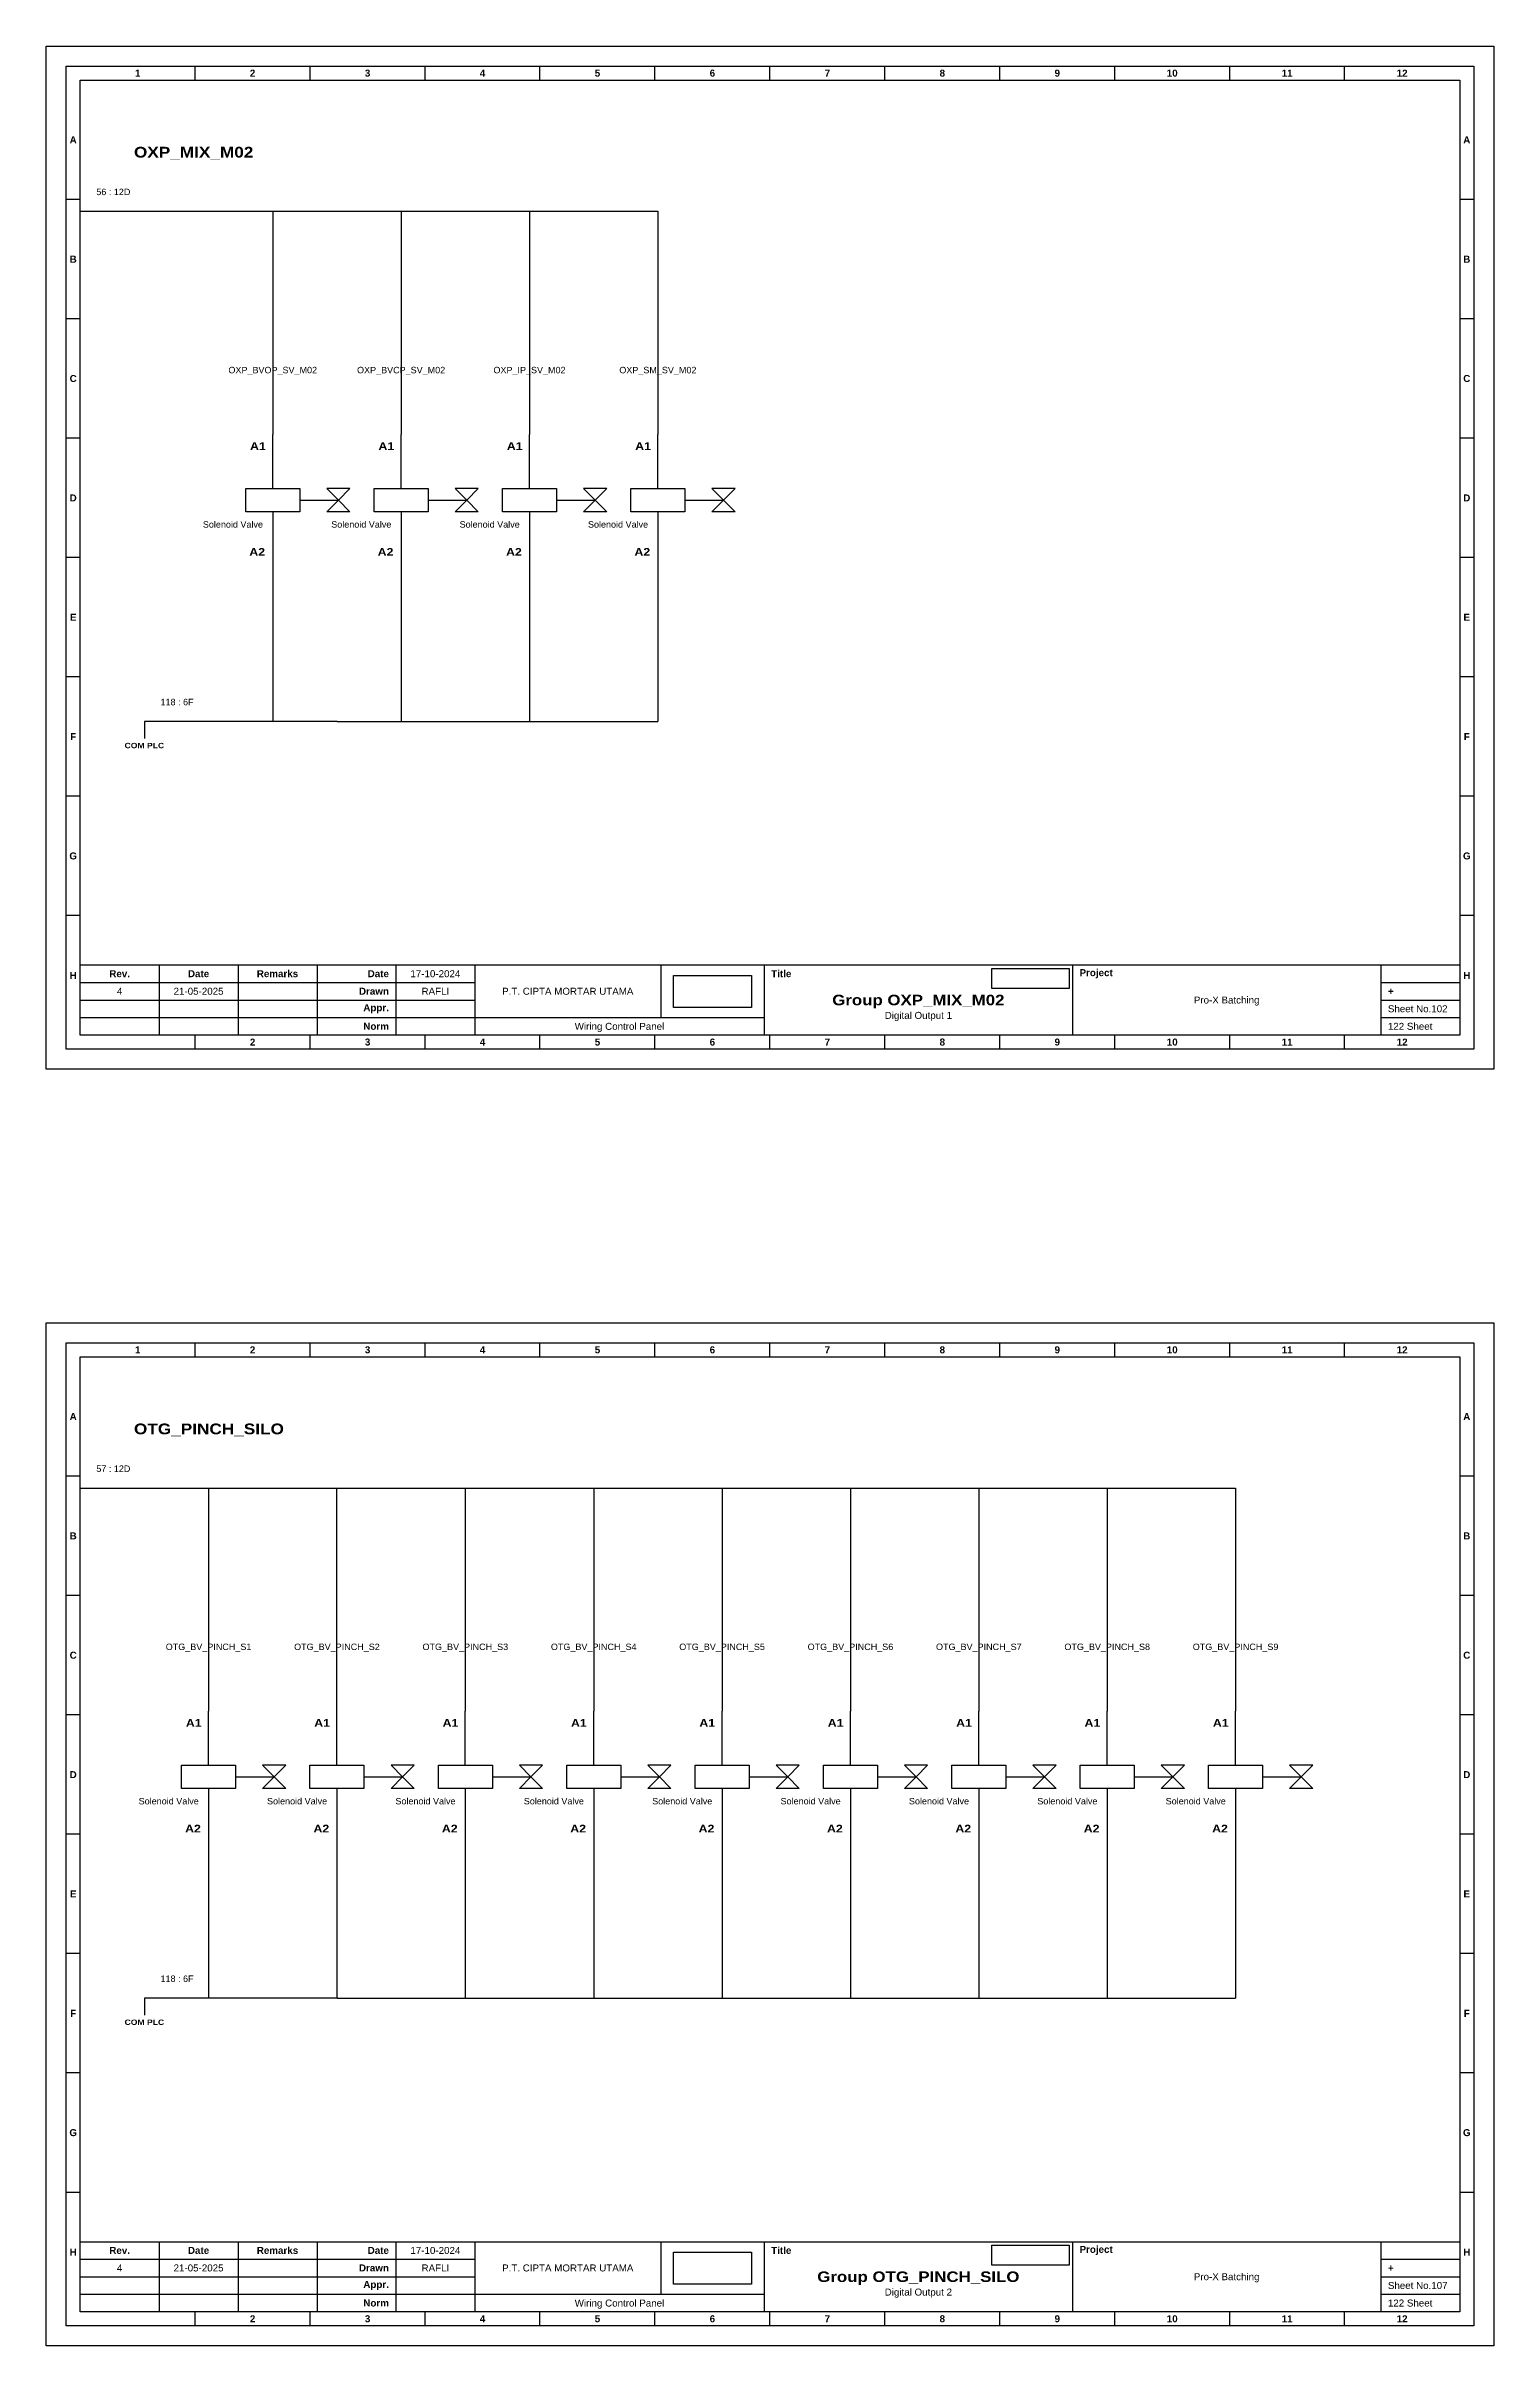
# Model space of a CAD drawing. Header units: centimetres. Extents: x 629 to 3405, y 1037 to 2279.
# Drawn here: x 2824.3 to 3093.6, y 1037.4 to 1465.4 of the extents above; entities that cross this region are included whole.
import ezdxf
from ezdxf.enums import TextEntityAlignment as Align

# ---------------------------------------------------------------- set-up
doc = ezdxf.new("R2010")
doc.units = ezdxf.units.CM
doc.header["$MEASUREMENT"] = 0
doc.styles.add('Bold', font='ariblk.ttf', dxfattribs={"height": 25.4})
doc.styles.get("Standard").update_dxf_attribs({"font": 'arial.ttf'})
picture_1 = doc.add_image_def('image1.png', size_in_pixel=(2048, 847))
picture_2 = doc.add_image_def('image2.png', size_in_pixel=(2092, 542))

# ---------------------------------------------------------------- blocks, each defined once
blk = doc.blocks.new('KOP MU PROJECT')
at = {"color": 6, "ltscale": 50}
for p, q in [((27.74, 184.05), (27.74, 186.66)), ((49.13, 184.05), (49.13, 186.66)), ((70.51, 184.05), (70.51, 186.66)), ((91.89, 184.05), (91.89, 186.66)), ((113.27, 184.05), (113.27, 186.66)), ((134.66, 184.05), (134.66, 186.66)), ((156.04, 184.05), (156.04, 186.66)), ((177.42, 184.05), (177.42, 186.66)), ((198.8, 184.05), (198.8, 186.66)), ((220.19, 184.05), (220.19, 186.66)), ((241.57, 184.05), (241.57, 186.66)), ((6.36, 161.84), (3.75, 161.84)), ((265.59, 161.84), (262.98, 161.84)), ((6.36, 139.63), (3.75, 139.63)), ((265.59, 139.63), (262.98, 139.63)), ((6.36, 117.42), (3.75, 117.42)), ((265.59, 117.42), (262.98, 117.42)), ((6.36, 95.22), (3.75, 95.22)), ((265.59, 95.22), (262.98, 95.22)), ((6.36, 73.01), (3.75, 73.01)), ((265.59, 73.01), (262.98, 73.01)), ((6.36, 50.8), (3.75, 50.8)), ((265.59, 50.8), (262.98, 50.8)), ((6.36, 28.59), (3.75, 28.59)), ((265.59, 28.59), (262.98, 28.59)), ((27.74, 3.75), (27.74, 6.36)), ((49.13, 3.75), (49.13, 6.36)), ((70.51, 3.75), (70.51, 6.36)), ((91.89, 3.75), (91.89, 6.36)), ((113.27, 3.75), (113.27, 6.36)), ((134.66, 3.75), (134.66, 6.36)), ((156.04, 3.75), (156.04, 6.36)), ((177.42, 3.75), (177.42, 6.36)), ((198.8, 3.75), (198.8, 6.36)), ((220.19, 3.75), (220.19, 6.36)), ((241.57, 3.75), (241.57, 6.36))]:
    blk.add_line(p, q, dxfattribs=at)
at = {"ltscale": 50}
for p, q in [((6.36, 19.41), (262.98, 19.41)), ((21.04, 19.41), (21.04, 6.36)), ((35.72, 19.41), (35.72, 6.36)), ((50.41, 19.41), (50.41, 6.36)), ((65.09, 19.41), (65.09, 6.36)), ((79.77, 19.41), (79.77, 6.36)), ((114.35, 19.41), (114.35, 9.62)), ((133.6, 19.41), (133.6, 6.36)), ((190.95, 19.41), (190.95, 6.36)), ((248.3, 19.41), (248.3, 6.36)), ((6.36, 16.15), (79.77, 16.15)), ((6.36, 12.89), (79.77, 12.89)), ((248.3, 16.15), (262.98, 16.15)), ((248.3, 12.89), (262.98, 12.89)), ((6.36, 9.62), (133.6, 9.62)), ((248.3, 9.62), (262.98, 9.62))]:
    blk.add_line(p, q, dxfattribs=at)
at = {"color": 1, "ltscale": 50}
blk.add_lwpolyline([(269.34, 0), (0, 0), (0, 190.41), (269.34, 190.41)], close=True, dxfattribs=at)
at = {"color": 6, "ltscale": 50}
for points in [[(265.59, 3.75), (3.75, 3.75), (3.75, 186.66), (265.59, 186.66)], [(262.98, 6.36), (6.36, 6.36), (6.36, 184.05), (262.98, 184.05)]]:
    blk.add_lwpolyline(points, close=True, dxfattribs=at)
at = {"ltscale": 50, "char_height": 1.305, "attachment_point": 4}
for s, width, heights, insert in [('\\pxqc;{\\fArial|b1|i0|c0|p34;1}', 21.3825, [2.51], (6.36, 185.36)), ('\\pxqc;{\\fArial|b1|i0|c0|p34;2}', 21.3825, [2.51], (27.74, 185.36)), ('\\pxqc;{\\fArial|b1|i0|c0|p34;3}', 21.3825, [2.51], (49.13, 185.36)), ('\\pxqc;{\\fArial|b1|i0|c0|p34;4}', 21.3825, [2.51], (70.51, 185.36)), ('\\pxqc;{\\fArial|b1|i0|c0|p34;5}', 21.3825, [2.51], (91.89, 185.36)), ('\\pxqc;{\\fArial|b1|i0|c0|p34;6}', 21.3825, [2.51], (113.27, 185.36)), ('\\pxqc;{\\fArial|b1|i0|c0|p34;7}', 21.3825, [2.51], (134.66, 185.36)), ('\\pxqc;{\\fArial|b1|i0|c0|p34;8}', 21.3825, [2.51], (156.04, 185.36)), ('\\pxqc;{\\fArial|b1|i0|c0|p34;9}', 21.3825, [2.51], (177.42, 185.36)), ('\\pxqc;{\\fArial|b1|i0|c0|p34;10}', 21.3825, [2.51], (198.8, 185.36)), ('\\pxqc;{\\fArial|b1|i0|c0|p34;11}', 21.3825, [2.51], (220.19, 185.36)), ('\\pxqc;{\\fArial|b1|i0|c0|p34;12}', 21.3825, [2.51], (241.57, 185.36)), ('\\pxqc;{\\fArial|b1|i0|c0|p34;A}', 2.61, [2.51], (3.75, 172.95)), ('\\pxqc;{\\fArial|b1|i0|c0|p34;A}', 2.61, [2.51], (262.98, 172.95)), ('\\pxqc;{\\fArial|b1|i0|c0|p34;B}', 2.61, [2.51], (3.75, 150.74)), ('\\pxqc;{\\fArial|b1|i0|c0|p34;B}', 2.61, [2.51], (262.98, 150.74)), ('\\pxqc;{\\fArial|b1|i0|c0|p34;C}', 2.61, [2.51], (3.75, 128.53)), ('\\pxqc;{\\fArial|b1|i0|c0|p34;C}', 2.61, [2.51], (262.98, 128.53)), ('\\pxqc;{\\fArial|b1|i0|c0|p34;D}', 2.61, [2.51], (3.75, 106.32)), ('\\pxqc;{\\fArial|b1|i0|c0|p34;D}', 2.61, [2.51], (262.98, 106.32)), ('\\pxqc;{\\fArial|b1|i0|c0|p34;E}', 2.61, [2.51], (3.75, 84.11)), ('\\pxqc;{\\fArial|b1|i0|c0|p34;E}', 2.61, [2.51], (262.98, 84.11)), ('\\pxqc;{\\fArial|b1|i0|c0|p34;F}', 2.61, [2.51], (3.75, 61.9)), ('\\pxqc;{\\fArial|b1|i0|c0|p34;F}', 2.61, [2.51], (262.98, 61.9)), ('\\pxqc;{\\fArial|b1|i0|c0|p34;G}', 2.61, [2.51], (3.75, 39.69)), ('\\pxqc;{\\fArial|b1|i0|c0|p34;G}', 2.61, [2.51], (262.98, 39.69)), ('\\pxqc;{\\fArial|b1|i0|c0|p34;H}', 2.61, [2.51], (3.75, 17.47)), ('\\pxqc;{\\fArial|b1|i0|c0|p34;Rev.}', 14.6811, [2.88], (6.36, 17.78)), ('\\pxqc;{\\fArial|b1|i0|c0|p34;Date}', 14.6811, [2.88], (21.04, 17.78)), ('\\pxqc;{\\fArial|b1|i0|c0|p34;Remarks}', 14.6811, [2.88], (35.72, 17.78)), ('\\pxqr;{\\fArial|b1|i0|c0|p34;Date}', 13.3761, [2.88], (50.41, 17.78)), ('\\pxql;{\\fArial|b1|i0|c0|p34;Title}', 50.2419, [2.88], (134.9, 17.78)), ('\\pxql;{\\fArial|b1|i0|c0|p34;Project}', 50.2419, [2.88], (192.25, 17.78)), ('\\pxqc;{\\fArial|b1|i0|c0|p34;H}', 2.61, [2.51], (262.98, 17.47)), ('\\pxqr;{\\fArial|b1|i0|c0|p34;Drawn}', 13.3761, [2.88], (50.41, 14.52)), ('\\pxql;{\\fArial|b1|i0|c0|p34;+}', 14.6811, [2.88], (249.61, 14.52)), ('\\pxqr;{\\fArial|b1|i0|c0|p34;Appr.}', 13.3761, [2.88], (50.41, 11.26)), ('\\pxqr;{\\fArial|b1|i0|c0|p34;Norm}', 13.3761, [2.88], (50.41, 7.99)), ('\\pxqc;{\\fArial|b1|i0|c0|p34;2}', 21.3825, [2.51], (27.74, 5.06)), ('\\pxqc;{\\fArial|b1|i0|c0|p34;3}', 21.3825, [2.51], (49.13, 5.06)), ('\\pxqc;{\\fArial|b1|i0|c0|p34;4}', 21.3825, [2.51], (70.51, 5.06)), ('\\pxqc;{\\fArial|b1|i0|c0|p34;5}', 21.3825, [2.51], (91.89, 5.06)), ('\\pxqc;{\\fArial|b1|i0|c0|p34;6}', 21.3825, [2.51], (113.27, 5.06)), ('\\pxqc;{\\fArial|b1|i0|c0|p34;7}', 21.3825, [2.51], (134.66, 5.06)), ('\\pxqc;{\\fArial|b1|i0|c0|p34;8}', 21.3825, [2.51], (156.04, 5.06)), ('\\pxqc;{\\fArial|b1|i0|c0|p34;9}', 21.3825, [2.51], (177.42, 5.06)), ('\\pxqc;{\\fArial|b1|i0|c0|p34;10}', 21.3825, [2.51], (198.8, 5.06)), ('\\pxqc;{\\fArial|b1|i0|c0|p34;11}', 21.3825, [2.51], (220.19, 5.06)), ('\\pxqc;{\\fArial|b1|i0|c0|p34;12}', 21.3825, [2.51], (241.57, 5.06))]:
    blk.add_mtext_dynamic_manual_height_columns(s, width=width, gutter_width=0.0326, heights=heights, dxfattribs=dict(at, insert=insert))
at = {"ltscale": 50}
for tag, p in [('DATECREATED', (72.43, 17.78)), ('REV', (13.7, 14.52)), ('REVDATE', (28.38, 14.52)), ('REMARKS', (43.06, 14.52)), ('DRAWN', (72.43, 14.52)), ('COMPANY', (97.06, 14.52)), ('PROJECT', (219.62, 12.89)), ('NORM', (72.43, 7.99)), ('APPR', (72.43, 11.26)), ('DRAWINGCATEGORY', (106.68, 7.99)), ('DESCRIPTION', (162.27, 10.03))]:
    blk.add_attdef(tag, text='', height=1.3, dxfattribs=at).set_placement(p, align=Align.MIDDLE_CENTER)
at = {"ltscale": 50, "style": 'Bold'}
blk.add_attdef('TITLE', text='', height=1.96, dxfattribs=at).set_placement((162.27, 12.89), align=Align.MIDDLE_CENTER)
at = {"ltscale": 50}
for tag, p in [('TOTALSHEET', (249.61, 7.99)), ('SHEETNUMBER', (249.61, 11.26))]:
    blk.add_attdef(tag, text='', height=1.3, dxfattribs=at).set_placement(p, align=Align.MIDDLE_LEFT)
image = blk.add_image(picture_1, insert=(116.72, 11.48), size_in_units=(14.5, 6), dxfattribs=at)
image.dxf.flags = 15
image = blk.add_image(picture_2, insert=(175.94, 15.04), size_in_units=(14.36, 3.72), dxfattribs=at)
image.dxf.flags = 15

msp = doc.modelspace()

# ---------------------------------------------------------------- linework, layer by layer
at = {"color": 146, "ltscale": 50, "true_color": 0x105689}
for p, q in [((2830.66, 1434.6), (2854.54, 1434.6)), ((2854.54, 1434.6), (2878.42, 1434.6)), ((2866.48, 1434.6), (2866.48, 1393.06)), ((2878.42, 1434.6), (2902.3, 1434.6)), ((2890.36, 1434.6), (2890.36, 1393.06)), ((2902.3, 1434.6), (2926.18, 1434.6)), ((2914.24, 1434.6), (2914.24, 1393.06)), ((2926.18, 1434.6), (2938.12, 1434.6)), ((2938.12, 1434.6), (2938.12, 1393.06)), ((2866.48, 1368.96), (2866.48, 1339.69)), ((2890.36, 1368.96), (2890.36, 1339.69)), ((2914.24, 1368.96), (2914.24, 1339.69)), ((2938.12, 1368.96), (2938.12, 1339.69)), ((2878.46, 1339.69), (2842.6, 1339.69)), ((2842.6, 1339.69), (2842.6, 1336.49)), ((2878.46, 1339.69), (2938.12, 1339.69)), ((2926.26, 1339.69), (2926.26, 1339.69)), ((2830.66, 1197.03), (2854.54, 1197.03)), ((2854.54, 1197.03), (2854.54, 1155.48)), ((2854.54, 1197.03), (2878.42, 1197.03)), ((2878.42, 1155.48), (2878.42, 1197.03)), ((2878.42, 1197.03), (2902.3, 1197.03)), ((2902.3, 1197.03), (2926.18, 1197.03)), ((2902.3, 1197.03), (2902.3, 1155.48)), ((2926.18, 1197.03), (2950.06, 1197.03)), ((2926.18, 1197.03), (2926.18, 1155.48)), ((2950.06, 1197.03), (2973.94, 1197.03)), ((2950.06, 1197.03), (2950.06, 1155.48)), ((2973.94, 1197.03), (2985.88, 1197.03)), ((2973.94, 1197.03), (2973.94, 1155.48)), ((2985.88, 1197.03), (3009.76, 1197.03)), ((2997.82, 1197.03), (2997.82, 1155.48)), ((3009.76, 1197.03), (3033.64, 1197.03)), ((3021.7, 1197.03), (3021.7, 1155.48)), ((3033.64, 1197.03), (3045.58, 1197.03)), ((3045.58, 1197.03), (3045.58, 1155.48)), ((2854.54, 1131.38), (2854.54, 1102.12)), ((2878.42, 1131.38), (2878.42, 1102.12)), ((2902.3, 1131.38), (2902.3, 1102.12)), ((2926.18, 1131.38), (2926.18, 1102.12)), ((2950.06, 1131.38), (2950.06, 1102.12)), ((2973.94, 1131.38), (2973.94, 1102.12)), ((2997.82, 1131.38), (2997.82, 1102.12)), ((3021.7, 1131.38), (3021.7, 1102.12)), ((3045.58, 1131.38), (3045.58, 1102.12)), ((2878.46, 1102.12), (2842.6, 1102.12)), ((2842.6, 1102.12), (2842.6, 1098.92)), ((2878.46, 1102.12), (2926.26, 1102.12)), ((2926.26, 1102.12), (2926.26, 1102.12)), ((2926.26, 1102.12), (2985.88, 1102.12)), ((2985.88, 1102.12), (3009.76, 1102.12)), ((3009.76, 1102.12), (3033.64, 1102.12)), ((3033.64, 1102.12), (3045.58, 1102.12))]:
    msp.add_line(p, q, dxfattribs=at)
at = {"ltscale": 50}
for p, q in [((2866.48, 1383), (2866.48, 1393.06)), ((2890.36, 1383), (2890.36, 1393.06)), ((2914.24, 1383), (2914.24, 1393.06)), ((2938.12, 1383), (2938.12, 1393.06)), ((2866.48, 1378.7), (2866.48, 1368.65)), ((2871.51, 1380.85), (2878.69, 1380.85)), ((2890.36, 1378.7), (2890.36, 1368.65)), ((2895.39, 1380.85), (2902.57, 1380.85)), ((2914.24, 1378.7), (2914.24, 1368.65)), ((2919.27, 1380.85), (2926.45, 1380.85)), ((2938.12, 1378.7), (2938.12, 1368.65)), ((2943.15, 1380.85), (2950.33, 1380.85)), ((2854.54, 1145.43), (2854.54, 1155.48)), ((2878.42, 1145.43), (2878.42, 1155.48)), ((2902.3, 1145.43), (2902.3, 1155.48)), ((2926.18, 1145.43), (2926.18, 1155.48)), ((2950.06, 1145.43), (2950.06, 1155.48)), ((2973.94, 1145.43), (2973.94, 1155.48)), ((2997.82, 1145.43), (2997.82, 1155.48)), ((3021.7, 1145.43), (3021.7, 1155.48)), ((3045.58, 1145.43), (3045.58, 1155.48)), ((2859.57, 1143.28), (2866.75, 1143.28)), ((2883.45, 1143.28), (2890.63, 1143.28)), ((2907.33, 1143.28), (2914.51, 1143.28)), ((2931.21, 1143.28), (2938.39, 1143.28)), ((2955.09, 1143.28), (2962.27, 1143.28)), ((2978.97, 1143.28), (2986.15, 1143.28)), ((3002.85, 1143.28), (3010.03, 1143.28)), ((3026.73, 1143.28), (3033.91, 1143.28)), ((3050.61, 1143.28), (3057.79, 1143.28)), ((2854.54, 1141.12), (2854.54, 1131.07)), ((2878.42, 1141.12), (2878.42, 1131.07)), ((2902.3, 1141.12), (2902.3, 1131.07)), ((2926.18, 1141.12), (2926.18, 1131.07)), ((2950.06, 1141.12), (2950.06, 1131.07)), ((2973.94, 1141.12), (2973.94, 1131.07)), ((2997.82, 1141.12), (2997.82, 1131.07)), ((3021.7, 1141.12), (3021.7, 1131.07)), ((3045.58, 1141.12), (3045.58, 1131.07))]:
    msp.add_line(p, q, dxfattribs=at)
for points in [[(2861.46, 1383), (2871.51, 1383), (2871.51, 1378.7), (2861.46, 1378.7)], [(2878.69, 1380.85), (2880.84, 1383), (2876.54, 1383)], [(2885.34, 1383), (2895.39, 1383), (2895.39, 1378.7), (2885.34, 1378.7)], [(2902.57, 1380.85), (2904.72, 1383), (2900.42, 1383)], [(2909.22, 1383), (2919.27, 1383), (2919.27, 1378.7), (2909.22, 1378.7)], [(2926.45, 1380.85), (2928.6, 1383), (2924.3, 1383)], [(2933.1, 1383), (2943.15, 1383), (2943.15, 1378.7), (2933.1, 1378.7)], [(2950.33, 1380.85), (2952.48, 1383), (2948.18, 1383)], [(2878.69, 1380.85), (2880.84, 1378.7), (2876.54, 1378.7)], [(2902.57, 1380.85), (2904.72, 1378.7), (2900.42, 1378.7)], [(2926.45, 1380.85), (2928.6, 1378.7), (2924.3, 1378.7)], [(2950.33, 1380.85), (2952.48, 1378.7), (2948.18, 1378.7)], [(2849.52, 1145.43), (2859.57, 1145.43), (2859.57, 1141.12), (2849.52, 1141.12)], [(2866.75, 1143.28), (2868.9, 1145.43), (2864.6, 1145.43)], [(2866.75, 1143.28), (2868.9, 1141.12), (2864.6, 1141.12)], [(2873.4, 1145.43), (2883.45, 1145.43), (2883.45, 1141.12), (2873.4, 1141.12)], [(2890.63, 1143.28), (2892.78, 1145.43), (2888.48, 1145.43)], [(2890.63, 1143.28), (2892.78, 1141.12), (2888.48, 1141.12)], [(2897.28, 1145.43), (2907.33, 1145.43), (2907.33, 1141.12), (2897.28, 1141.12)], [(2914.51, 1143.28), (2916.66, 1145.43), (2912.36, 1145.43)], [(2914.51, 1143.28), (2916.66, 1141.12), (2912.36, 1141.12)], [(2921.16, 1145.43), (2931.21, 1145.43), (2931.21, 1141.12), (2921.16, 1141.12)], [(2938.39, 1143.28), (2940.54, 1145.43), (2936.24, 1145.43)], [(2938.39, 1143.28), (2940.54, 1141.12), (2936.24, 1141.12)], [(2945.04, 1145.43), (2955.09, 1145.43), (2955.09, 1141.12), (2945.04, 1141.12)], [(2962.27, 1143.28), (2964.42, 1145.43), (2960.12, 1145.43)], [(2962.27, 1143.28), (2964.42, 1141.12), (2960.12, 1141.12)], [(2968.92, 1145.43), (2978.97, 1145.43), (2978.97, 1141.12), (2968.92, 1141.12)], [(2986.15, 1143.28), (2988.3, 1145.43), (2984, 1145.43)], [(2986.15, 1143.28), (2988.3, 1141.12), (2984, 1141.12)], [(2992.8, 1145.43), (3002.85, 1145.43), (3002.85, 1141.12), (2992.8, 1141.12)], [(3010.03, 1143.28), (3012.18, 1145.43), (3007.88, 1145.43)], [(3010.03, 1143.28), (3012.18, 1141.12), (3007.88, 1141.12)], [(3016.68, 1145.43), (3026.73, 1145.43), (3026.73, 1141.12), (3016.68, 1141.12)], [(3033.91, 1143.28), (3036.06, 1145.43), (3031.76, 1145.43)], [(3033.91, 1143.28), (3036.06, 1141.12), (3031.76, 1141.12)], [(3040.56, 1145.43), (3050.61, 1145.43), (3050.61, 1141.12), (3040.56, 1141.12)], [(3057.79, 1143.28), (3059.94, 1145.43), (3055.64, 1145.43)], [(3057.79, 1143.28), (3059.94, 1141.12), (3055.64, 1141.12)]]:
    msp.add_lwpolyline(points, close=True, dxfattribs=at)

# ---------------------------------------------------------------- block references
for p, values in [((2824.3, 1274.95), {'DESCRIPTION': 'Digital Output 1', 'TITLE': 'Group OXP_MIX_M02', 'PROJECT': 'Pro-X Batching', 'COMPANY': 'P.T. CIPTA MORTAR UTAMA', 'DRAWINGCATEGORY': 'Wiring Control Panel', 'DRAWN': 'RAFLI', 'DATECREATED': '17-10-2024', 'REVDATE': '21-05-2025', 'REV': '4', 'SHEETNUMBER': 'Sheet No.102', 'TOTALSHEET': '122 Sheet'}), ((2824.3, 1037.38), {'DESCRIPTION': 'Digital Output 2', 'TITLE': 'Group OTG_PINCH_SILO', 'PROJECT': 'Pro-X Batching', 'COMPANY': 'P.T. CIPTA MORTAR UTAMA', 'DRAWINGCATEGORY': 'Wiring Control Panel', 'DRAWN': 'RAFLI', 'DATECREATED': '17-10-2024', 'REVDATE': '21-05-2025', 'REV': '4', 'SHEETNUMBER': 'Sheet No.107', 'TOTALSHEET': '122 Sheet'})]:
    msp.add_blockref('KOP MU PROJECT', p).add_auto_attribs(values)

# ---------------------------------------------------------------- texts
at = {"ltscale": 500, "style": 'Bold'}
for s, p in [('OXP_MIX_M02', (2840.66, 1444.6)), ('OTG_PINCH_SILO', (2840.66, 1207.03))]:
    msp.add_text(s, height=2, dxfattribs=at).set_placement(p)
at = {"ltscale": 500}
for s, p in [('56 : 12D', (2833.66, 1437.25, -2)), ('57 : 12D', (2833.66, 1199.67, -2))]:
    msp.add_text(s, height=1.2, dxfattribs=at).set_placement(p, align=Align.BOTTOM_LEFT)
at = {"ltscale": 50}
for s, p in [('OXP_BVOP_SV_M02', (2866.48, 1405.06)), ('OXP_BVCP_SV_M02', (2890.36, 1405.06)), ('OXP_IP_SV_M02', (2914.24, 1405.06)), ('OXP_SM_SV_M02', (2938.12, 1405.06)), ('OTG_BV_PINCH_S1', (2854.54, 1167.48)), ('OTG_BV_PINCH_S2', (2878.42, 1167.48)), ('OTG_BV_PINCH_S3', (2902.3, 1167.48)), ('OTG_BV_PINCH_S4', (2926.18, 1167.48)), ('OTG_BV_PINCH_S5', (2950.06, 1167.48)), ('OTG_BV_PINCH_S6', (2973.94, 1167.48)), ('OTG_BV_PINCH_S7', (2997.82, 1167.48)), ('OTG_BV_PINCH_S8', (3021.7, 1167.48)), ('OTG_BV_PINCH_S9', (3045.58, 1167.48))]:
    msp.add_text(s, height=1.2, dxfattribs=at).set_placement(p, align=Align.MIDDLE_CENTER)
at = {"ltscale": 500, "style": 'Bold'}
for p in [(2865.19, 1391.62), (2889.07, 1391.62), (2912.95, 1391.62), (2936.83, 1391.62), (2853.25, 1154.05), (2877.13, 1154.05), (2901.01, 1154.05), (2924.89, 1154.05), (2948.77, 1154.05), (2972.65, 1154.05), (2996.53, 1154.05), (3020.41, 1154.05), (3044.29, 1154.05)]:
    msp.add_text('A1', height=1.436, dxfattribs=at).set_placement(p, align=Align.TOP_RIGHT)
at = {"ltscale": 50}
for p in [(2864.66, 1375.38), (2888.54, 1375.38), (2912.42, 1375.38), (2936.3, 1375.38), (2852.72, 1137.8), (2876.6, 1137.8), (2900.48, 1137.8), (2924.36, 1137.8), (2948.24, 1137.8), (2972.12, 1137.8), (2996, 1137.8), (3019.88, 1137.8), (3043.76, 1137.8)]:
    msp.add_text('Solenoid Valve', height=1.2, dxfattribs=at).set_placement(p, align=Align.BOTTOM_RIGHT)
at = {"ltscale": 500, "style": 'Bold'}
for p in [(2865.05, 1370.08), (2888.93, 1370.08), (2912.81, 1370.08), (2936.69, 1370.08), (2853.11, 1132.51), (2876.99, 1132.51), (2900.87, 1132.51), (2924.75, 1132.51), (2948.63, 1132.51), (2972.51, 1132.51), (2996.39, 1132.51), (3020.27, 1132.51), (3044.15, 1132.51)]:
    msp.add_text('A2', height=1.436, dxfattribs=at).set_placement(p, align=Align.BOTTOM_RIGHT)
at = {"ltscale": 500}
for p in [(2845.6, 1343.89), (2845.6, 1106.32)]:
    msp.add_text('118 : 6F', height=1.2, dxfattribs=at).set_placement(p, align=Align.TOP_LEFT)
at = {"ltscale": 50, "style": 'Bold'}
for p in [(2842.6, 1335.69), (2842.6, 1098.12)]:
    msp.add_text('COM PLC', height=1, dxfattribs=at).set_placement(p, align=Align.TOP_CENTER)

doc.saveas('drawing.dxf')
